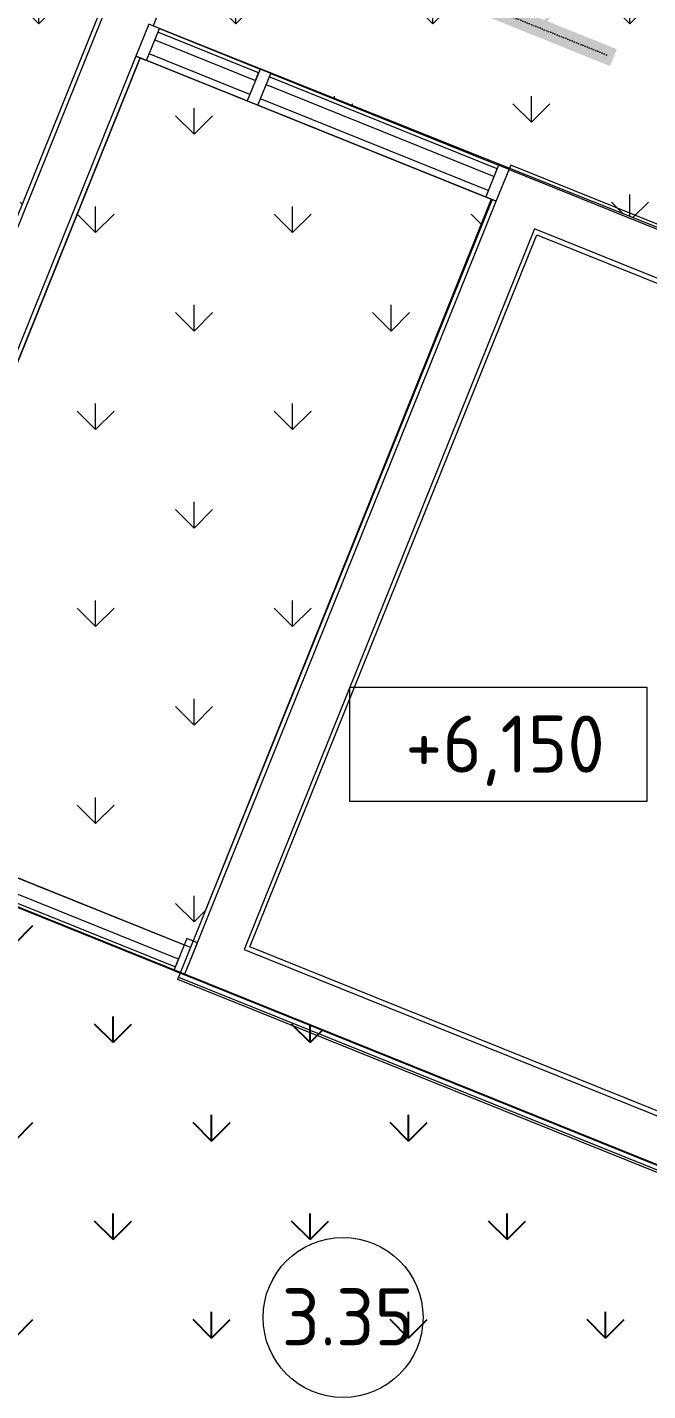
# Model space of a CAD drawing. Header units: millimetres. Extents: x -584918 to 2941280, y 3000189 to 4229862.
# Drawn here: x -423464 to -420749, y 4038678 to 4044646 of the extents above; entities that cross this region are included whole.
import ezdxf

# ---------------------------------------------------------------- set-up
doc = ezdxf.new("R2010")
doc.units = ezdxf.units.MM
doc.linetypes.add('ASVP_Линия разреза', pattern=[20, 0, -10, 0, -10])
for name, color, linetype, lineweight in [('Аннотация', 7, 'Continuous', 0), ('Витраж', 7, 'Continuous', 0), ('Линии', 7, 'Continuous', 0), ('Марки помещений', 7, 'Continuous', 0), ('Отметки', 7, 'Continuous', 0), ('Панели витража', 7, 'Continuous', 0), ('Разрезы', 7, 'Continuous', 0), ('Стены внутренние', 7, 'Continuous', 0), ('Стены отделка', 7, 'Continuous', 0), ('экспертиза условные обозначения', 1, 'Continuous', 0)]:
    doc.layers.add(name, color=color, linetype=linetype, lineweight=lineweight)
doc.styles.add('GOST Common_2', font='', dxfattribs={"height": 500})
doc.styles.get('GOST Common_2').set_extended_font_data('GOST Common')
pattern_1 = [(90, (-520400.44, 3484724), (-431.0523, 431.0523), [114.3, -747.8046]), (45, (-520400.44, 3484724), (-431.0523, 431.0523), [114.3, -495.3]), (135, (-520400.44, 3484724), (-431.0523, -431.0523), [114.3, -495.3])]

# ---------------------------------------------------------------- blocks, each defined once
blk = doc.blocks.new('Системная панель - Cтеклопакет Двухкамерный_36 мм-7525297-АР Этаж 03')
at = {"layer": 'Панели витража', "lineweight": 18}
for p, q in [((537.5, 18), (-537.5, 18)), ((-537.5, 18), (-537.5, -18)), ((537.5, -18), (537.5, 18)), ((-537.5, -18), (537.5, -18))]:
    blk.add_line(p, q, dxfattribs=at)
blk = doc.blocks.new('Прямоугольный импост - 50х150 мм-7525298-АР Этаж 03')
at = {"layer": 'Витраж', "lineweight": 18}
for p, q in [((-50, 35), (0, 35)), ((-50, -115), (-50, 35)), ((0, 35), (0, -115)), ((0, -115), (-50, -115))]:
    blk.add_line(p, q, dxfattribs=at)
blk = doc.blocks.new('Прямоугольный импост - 50х120 мм _горизонтальный импост витража_-7415408-АР Этаж 03')
at = {"layer": 'Витраж'}
for p, q in [((17039.8, 15794.2), (18036.9, 15392.4)), ((17992, 15281.1), (16994.9, 15682.9))]:
    blk.add_line(p, q, dxfattribs=at)
blk = doc.blocks.new('Системная панель - Cтеклопакет Двухкамерный_36 мм-7558470-АР Этаж 03')
at = {"layer": 'Панели витража', "lineweight": 18}
for p, q in [((237.5, 18), (-237.5, 18)), ((-237.5, 18), (-237.5, -18)), ((237.5, -18), (237.5, 18)), ((-237.5, -18), (237.5, -18))]:
    blk.add_line(p, q, dxfattribs=at)
blk = doc.blocks.new('Системная панель - Cтеклопакет Двухкамерный_36 мм-7558471-АР Этаж 03')
at = {"layer": 'Панели витража', "lineweight": 18}
for p, q in [((537.5, 18), (-537.5, 18)), ((-537.5, 18), (-537.5, -18)), ((537.5, -18), (537.5, 18)), ((-537.5, -18), (537.5, -18))]:
    blk.add_line(p, q, dxfattribs=at)
blk = doc.blocks.new('Прямоугольный импост - 50х150 мм-7546361-АР Этаж 03')
at = {"layer": 'Витраж', "lineweight": 18}
for p, q in [((-50, 115), (0, 115)), ((-50, -35), (-50, 115)), ((0, 115), (0, -35)), ((0, -35), (-50, -35))]:
    blk.add_line(p, q, dxfattribs=at)
blk = doc.blocks.new('Прямоугольный импост - 50х120 мм _горизонтальный импост витража_-7558218-АР Этаж 03')
at = {"layer": 'Витраж'}
for p, q in [((17928.3, 19403.7), (18368.9, 19226.1)), ((18324, 19114.8), (17883.5, 19292.4))]:
    blk.add_line(p, q, dxfattribs=at)
blk = doc.blocks.new('Прямоугольный импост - 50х120 мм _горизонтальный импост витража_-7558219-АР Этаж 03')
at = {"layer": 'Витраж'}
for p, q in [((18415.3, 19207.5), (19412.4, 18805.6)), ((19367.5, 18694.3), (18370.4, 19096.2))]:
    blk.add_line(p, q, dxfattribs=at)
blk = doc.blocks.new('Прямоугольный импост - 50х150 мм-7554605-АР Этаж 03')
at = {"layer": 'Витраж', "lineweight": 18}
for p, q in [((-25, 115), (25, 115)), ((-25, -35), (-25, 115)), ((25, 115), (25, -35)), ((25, -35), (-25, -35))]:
    blk.add_line(p, q, dxfattribs=at)
blk = doc.blocks.new('Прямоугольный импост - 50х150 мм-7546359-АР Этаж 03')
at = {"layer": 'Витраж', "lineweight": 18}
for p, q in [((0, 115), (-50, 115)), ((-50, 115), (-50, -35)), ((0, -35), (0, 115)), ((-50, -35), (0, -35))]:
    blk.add_line(p, q, dxfattribs=at)
blk = doc.blocks.new('ASVP_Марка_Помещение_ДваЗначения - Номер Площадь-685795-АР Этаж 03')
at = {"layer": 'Марки помещений'}
blk.add_circle((0, 0), 3.5, dxfattribs=at)
blk = doc.blocks.new('Высотные отметки - Рамка-5093-АР Этаж 03')
at = {"layer": 'Аннотация'}
for p, q in [((-6.5, 0), (-6.5, 5)), ((-6.5, 5), (6.5, 5)), ((6.5, 5), (6.5, 0)), ((6.5, 0), (-6.5, 0))]:
    blk.add_line(p, q, dxfattribs=at)
blk = doc.blocks.new('Разрез - Номер вида спереди_3_5 мм-64067-АР Этаж 03')
at = {"layer": 'Разрезы'}
for points in [[(9.798, 0.404), (9.798, -0.394), (-0.333, -0.394), (-0.333, 0.404)], [(2.176, -4.675), (3, 0), (3.824, -4.675)]]:
    blk.add_hatch(color=256, dxfattribs=at).paths.add_polyline_path(points)
at = {"layer": 'Разрезы', "lineweight": 20}
blk.add_line((3, -3), (3, -9.663), dxfattribs=at)

msp = doc.modelspace()

# ---------------------------------------------------------------- hatches: boundary and pattern name
at = {"layer": 'экспертиза условные обозначения'}
h = msp.add_hatch(dxfattribs=at)
h.set_pattern_fill('GRASS', color=2, scale=24)
h.set_pattern_definition(pattern_1)
h.paths.add_polyline_path([(-431512.311, 4044235.578), (-427800.851, 4053391.989), (-420788.808, 4050566.24), (-424474.242, 4041420.904)])
h = msp.add_hatch(dxfattribs=at)
h.set_pattern_fill('GRASS', color=2, scale=24)
h.set_pattern_definition(pattern_1)
h.paths.add_polyline_path([(-420566.204, 4050476.534), (-422913.519, 4044651.715), (-413264.932, 4040797.126), (-412611.276, 4042419.164), (-411563.121, 4041996.773), (-411563.121, 4046837.645)])
h = msp.add_hatch(dxfattribs=at)
h.set_pattern_fill('GRASS', color=2, scale=24)
h.set_pattern_definition([(90, (-527480, 3460102.03), (-431.0523, 431.0523), [114.3, -747.8046]), (45, (-527480, 3460102), (-431.0523, 431.0523), [114.3, -495.3]), (135, (-527480, 3460102), (-431.0523, -431.0523), [114.3, -495.3])])
h.paths.add_polyline_path([(-422964.947, 4044510.719), (-421434.541, 4043893.988), (-422749.334, 4040617.977), (-424289.015, 4041238.446), (-422969.585, 4044512.588)])
at = {"layer": 'экспертиза условные обозначения', "lineweight": -3}
h = msp.add_hatch(dxfattribs=at)
h.set_pattern_fill('GRASS', color=3, scale=24)
h.set_pattern_definition([(90, (-441193.04, 3779846), (-431.0523, 431.0523), [114.3, -747.8046]), (45, (-441193.04, 3779846), (-431.0523, 431.0523), [114.3, -495.3]), (135, (-441193.04, 3779846), (-431.0523, -431.0523), [114.3, -495.3])])
edge = h.paths.add_edge_path()
edge.add_line((-432392.762, 4042331.672), (-431682.587, 4044093.958))
edge.add_line((-431682.587, 4044093.958), (-418356.009, 4038718.156))
edge.add_line((-418356.009, 4038718.156), (-419064.315, 4036960.507))
edge.add_line((-419064.315, 4036960.507), (-420218.582, 4037425.66))
edge.add_arc((-420665.045, 4036400.374), 1118.275, 66.4691573, 178.9169665)
edge.add_line((-421783.121, 4036421.511), (-421783.121, 4034586.149))
edge.add_line((-421783.121, 4034586.149), (-424683.121, 4034586.149))
edge.add_line((-424683.121, 4034586.149), (-424683.121, 4039219.411))
edge.add_line((-424683.121, 4039219.411), (-428618.582, 4040810.734))
edge.add_line((-428618.582, 4040810.734), (-432392.762, 4042331.672))

# ---------------------------------------------------------------- linework, layer by layer
at = {"layer": 'Линии'}
for p, q in [((-422969.585, 4044512.588), (-424277.802, 4041266.272)), ((-421411.353, 4043884.644), (-422969.585, 4044512.588))]:
    msp.add_line(p, q, dxfattribs=at)
at = {"layer": 'Разрезы', "linetype": 'ASVP_Линия разреза'}
msp.add_line((-420929.839, 4044526.091), (-423309.742, 4045485.156), dxfattribs=at)
at = {"layer": 'Стены внутренние'}
for p, q in [((-422805.4, 4040478.85), (-422801.663, 4040488.125)), ((-418390.41, 4038699.674), (-422805.4, 4040478.85))]:
    msp.add_line(p, q, dxfattribs=at)
at = {"layer": 'Стены отделка'}
for p, q in [((-424463.167, 4041394.878), (-420762.782, 4050577.315)), ((-420788.808, 4050566.24), (-424474.242, 4041420.904)), ((-422988.135, 4044520.063), (-424352.419, 4041134.619)), ((-424341.344, 4041108.593), (-422969.585, 4044512.588)), ((-422969.585, 4044512.588), (-422988.135, 4044520.063)), ((-421347.811, 4044042.322), (-421355.287, 4044023.771)), ((-421355.287, 4044023.771), (-415382.065, 4041616.652)), ((-415393.14, 4041642.678), (-421347.811, 4044042.322)), ((-421429.904, 4043892.119), (-422801.663, 4040488.125)), ((-422775.637, 4040499.2), (-421411.353, 4043884.644)), ((-421411.353, 4043884.644), (-421429.904, 4043892.119)), ((-421244.538, 4043763.512), (-422515.378, 4040609.948)), ((-422489.352, 4040621.023), (-421233.463, 4043737.486)), ((-414844.658, 4041184.456), (-421244.538, 4043763.512)), ((-421233.463, 4043737.486), (-414791.845, 4041141.61)), ((-422515.378, 4040609.948), (-416115.497, 4038030.892)), ((-416108.022, 4038049.442), (-422489.352, 4040621.023)), ((-422801.663, 4040488.125), (-418372.76, 4038703.343)), ((-418365.284, 4038721.893), (-422775.637, 4040499.2))]:
    msp.add_line(p, q, dxfattribs=at)
at = {"layer": 'экспертиза условные обозначения', "color": 2}
for points in [[(-431512.311, 4044235.578), (-427800.851, 4053391.989), (-420788.808, 4050566.24), (-424474.242, 4041420.904), (-431512.311, 4044235.578)], [(-420566.204, 4050476.534), (-422913.519, 4044651.715), (-413264.932, 4040797.126), (-412611.276, 4042419.164), (-411563.121, 4041996.773), (-411563.121, 4046837.645), (-420566.204, 4050476.534)], [(-422964.947, 4044510.719), (-421434.541, 4043893.988), (-422749.334, 4040617.977), (-424289.015, 4041238.446), (-422969.585, 4044512.588), (-422964.947, 4044510.719)]]:
    msp.add_lwpolyline(points, dxfattribs=at)
at = {"layer": 'экспертиза условные обозначения', "color": 3, "lineweight": -3}
msp.add_lwpolyline([(-432392.762, 4042331.672), (-431682.587, 4044093.958), (-418356.009, 4038718.156), (-419064.315, 4036960.507), (-420218.582, 4037425.66, 0.53421838), (-421783.121, 4036421.511), (-421783.121, 4034586.149), (-424683.121, 4034586.149), (-424683.121, 4039219.411), (-428618.582, 4040810.734), (-432392.762, 4042331.672)], format="xyb", dxfattribs=at)

# ---------------------------------------------------------------- block references
at = {"layer": 'Аннотация', "xscale": 99.99999999999993, "yscale": 99.99999999999993, "zscale": 99.99999999999993}
msp.add_blockref('Высотные отметки - Рамка-5093-АР Этаж 03', (-421402.296, 4041256.981), dxfattribs=at)
at = {"layer": 'Витраж', "rotation": 158.0513009164576}
msp.add_blockref('Прямоугольный импост - 50х150 мм-7546359-АР Этаж 03', (-422945.151, 4044626.728), dxfattribs=at)
at = {"layer": 'Витраж'}
for name in ['Прямоугольный импост - 50х120 мм _горизонтальный импост витража_-7558218-АР Этаж 03', 'Прямоугольный импост - 50х120 мм _горизонтальный импост витража_-7558219-АР Этаж 03', 'Прямоугольный импост - 50х120 мм _горизонтальный импост витража_-7415408-АР Этаж 03']:
    msp.add_blockref(name, (-440814.02, 4025236.816), dxfattribs=at)
at = {"layer": 'Витраж', "extrusion": (0, 0, -1), "rotation": 201.9486990835424}
for name, p in [('Прямоугольный импост - 50х150 мм-7554605-АР Этаж 03', (422435.016, 4044421.151)), ('Прямоугольный импост - 50х150 мм-7546361-АР Этаж 03', (421368.369, 4043991.308)), ('Прямоугольный импост - 50х150 мм-7525298-АР Этаж 03', (422762.555, 4040531.663))]:
    msp.add_blockref(name, p, dxfattribs=at)
at = {"layer": 'Марки помещений', "xscale": 99.99999999999993, "yscale": 99.99999999999993, "zscale": 99.99999999999993}
msp.add_blockref('ASVP_Марка_Помещение_ДваЗначения - Номер Площадь-685795-АР Этаж 03', (-422082.084, 4038998.875), dxfattribs=at)
at = {"layer": 'Панели витража', "rotation": 338.0513009164576}
for name, p in [('Системная панель - Cтеклопакет Двухкамерный_36 мм-7558470-АР Этаж 03', (-422678.489, 4044519.267)), ('Системная панель - Cтеклопакет Двухкамерный_36 мм-7558471-АР Этаж 03', (-421913.286, 4044210.902)), ('Системная панель - Cтеклопакет Двухкамерный_36 мм-7525297-АР Этаж 03', (-423307.472, 4040751.256))]:
    msp.add_blockref(name, p, dxfattribs=at)
at = {"layer": 'Разрезы', "xscale": 99.99999999999993, "yscale": 99.99999999999993, "zscale": 99.99999999999993, "rotation": 158.0513009164576}
msp.add_blockref('Разрез - Номер вида спереди_3_5 мм-64067-АР Этаж 03', (-420929.839, 4044526.091), dxfattribs=at)

# ---------------------------------------------------------------- texts
at = {"layer": 'Марки помещений', "insert": (-422350.741, 4039126.6), "char_height": 250, "width": 663.79725, "attachment_point": 1, "style": 'GOST Common_2'}
msp.add_mtext('3.35', dxfattribs=at)
at = {"layer": 'Отметки', "insert": (-421809.601, 4041633.688), "char_height": 250, "width": 977.53229, "attachment_point": 1, "line_spacing_factor": 1.022761, "style": 'GOST Common_2'}
msp.add_mtext('+6,150', dxfattribs=at)

doc.saveas('drawing.dxf')
